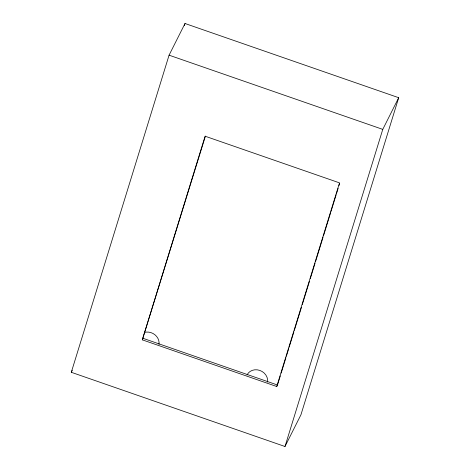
<?xml version="1.0" encoding="UTF-8"?>
<svg xmlns="http://www.w3.org/2000/svg" width="470" height="470" viewBox="0 0 470 470"><rect width="100%" height="100%" fill="white"/><g stroke="black" fill="none" stroke-linecap="round" stroke-linejoin="round"><path stroke-width="0.7" d="M71.299 372.299L169.077 55.178L185.01 23.5L398.701 97.701L300.923 414.822L284.99 446.5L71.299 372.299L72.274 370.36M184.358 25.603L185.01 23.5M142.316 339.845L205.108 136.206L339.528 182.877L276.736 386.516L142.316 339.845L205.431 136.094M277.711 384.313L280.302 375.912M281.166 373.115L285.913 357.717M286.342 356.319L288.715 348.623M289.144 347.224L293.891 331.826M294.326 330.428L301.446 307.333M302.31 304.537L309.43 281.442M310.294 278.639L315.041 263.247M315.47 261.849L323.025 237.356M323.454 235.952L330.575 212.863M331.003 211.459L336.185 194.668M336.614 193.27L338.124 188.37M338.988 185.568L339.634 183.47M284.99 446.5L382.768 129.379L398.701 97.701M276.736 386.516L277.494 385.012L143.074 338.335M169.077 55.178L382.768 129.379M144.343 332.454A10.969 9.729 26.7 0 1 158.983 344.387M247.05 374.966A10.969 9.729 26.7 0 1 259.804 370.413A10.969 9.729 26.7 0 1 267.553 382.087"/></g></svg>
